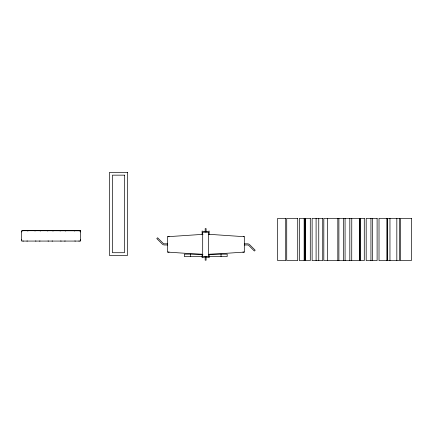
<?xml version="1.0" encoding="UTF-8"?>
<svg xmlns="http://www.w3.org/2000/svg" width="433" height="433" viewBox="0 0 433 433"><rect width="100%" height="100%" fill="white"/><g stroke="black" fill="none" stroke-linecap="round" stroke-linejoin="round"><path stroke-width="0.65" d="M21.65 231.974L21.823 231.601M80.614 239.768L80.332 240.315M22.348 231.011L22.852 230.751A1.597 1.597 0 0 1 23.398 230.675L26.895 230.675A1.824 1.824 0 0 1 27.431 230.789L27.918 231.054M34.932 231.011L35.436 230.751A1.597 1.597 0 0 1 35.982 230.675L39.479 230.675A1.824 1.824 0 0 1 40.015 230.789L40.507 231.054M47.522 231.011L48.025 230.751A1.597 1.597 0 0 1 48.572 230.675L52.068 230.675A1.824 1.824 0 0 1 52.599 230.789L53.091 231.054M60.106 231.011L60.609 230.751A1.597 1.597 0 0 1 61.156 230.675L64.652 230.675A1.824 1.824 0 0 1 65.188 230.789L65.675 231.054M74.319 231.011L74.822 230.751A1.597 1.597 0 0 1 75.369 230.675L78.866 230.675A1.824 1.824 0 0 1 79.401 230.789L79.894 231.054M202.974 254.496L167.658 252.093L167.658 236.705L202.996 234.34M208.311 254.501L244.315 252.093L244.315 236.705L208.333 234.253M167.658 236.705L169.13 236.705M243.335 236.705L244.315 236.705M167.701 243.822L164.345 243.822A1.57 1.57 0 0 1 163.181 243.335L157.601 237.76L156.784 238.572L162.364 244.152A3.172 3.172 0 0 0 164.345 244.975L167.701 244.975M244.272 243.822L247.627 243.822A3.172 3.172 0 0 1 249.608 244.645L255.189 250.22L254.371 251.037L248.791 245.462A1.57 1.57 0 0 0 247.627 244.975L244.272 244.975M167.658 252.093L169.13 252.093M242.843 252.093L244.315 252.093M201.74 254.149L184.35 254.149L184.35 256.563L202.39 256.563M209.55 254.149L227.184 254.149L227.184 256.563L208.901 256.563M22.072 230.659L80.202 230.757M80.305 231.46L80.614 231.974M21.845 240.126L21.65 239.768M396.828 218.335L396.828 260.617M389.96 218.335L389.96 260.617M386.934 218.335L386.934 260.617M372.358 218.335L372.358 260.617M370.94 218.335L370.94 260.617M360.31 218.335L360.31 260.617M359.958 218.335L359.958 260.617M359.644 218.335L359.644 260.617M351.769 218.335L351.726 260.617M349.821 218.335L349.821 260.617M345.069 218.335L345.069 260.617M343.645 218.335L343.645 260.617M338.898 218.335L338.898 260.617M337.816 218.335L337.816 260.617M327.435 218.335L327.435 260.617M318.758 218.335L318.758 260.617M316.095 218.335L316.095 260.617M305.536 218.335L305.536 260.617M305.406 218.335L305.406 260.617M305.195 218.335L305.195 260.617M304.496 218.335L304.496 260.617M304.302 218.335L304.302 260.617M304.172 218.335L304.172 260.617M221.036 254.149L221.025 256.563M209.177 234.361L209.177 231.016A8.633 8.633 0 0 1 202.108 231.016L202.108 234.361M209.177 254.436L209.177 257.781A8.633 8.633 0 0 0 202.108 257.781L202.108 254.436M206.097 231.958L206.097 228.597L205.188 228.597L205.188 231.958M206.097 256.839L206.097 260.201L205.188 260.201L205.188 256.839M190.444 254.149L190.444 256.563M79.412 240.992A1.597 1.597 0 0 1 78.866 241.067M75.369 241.067A1.824 1.824 0 0 1 74.839 240.959M65.199 240.992A1.597 1.597 0 0 1 64.652 241.067M61.156 241.067A1.824 1.824 0 0 1 60.62 240.959M52.615 240.992A1.597 1.597 0 0 1 52.068 241.067M48.572 241.067A1.824 1.824 0 0 1 48.036 240.959M27.441 240.992A1.597 1.597 0 0 1 26.895 241.067M23.398 241.067A1.824 1.824 0 0 1 22.862 240.959M40.025 240.992A1.597 1.597 0 0 1 39.479 241.067M35.982 241.067A1.824 1.824 0 0 1 35.452 240.959M127.464 172.383L109.457 172.383L109.457 255.486L127.464 255.486L127.464 172.383M124.477 175.154L112.439 175.154L112.439 252.715L124.477 252.715L124.477 175.154M285.715 218.335L277.672 218.335L277.672 260.617L285.715 260.617L285.715 218.335M297.72 218.335L286.727 218.335L286.727 260.617L297.72 260.617L297.72 218.335M310.288 218.335L299.42 218.335L299.42 260.617L310.288 260.617L310.288 218.335M322.731 218.335L312.128 218.335L312.128 260.617L322.731 260.617L322.731 218.335M364.283 218.335L323.824 218.335L323.824 260.617L364.283 260.617L364.283 218.335M377.111 218.335L366.188 218.335L366.188 260.617L377.111 260.617L377.111 218.335M387.254 218.335L379.016 218.335L379.016 260.617L387.254 260.617L387.254 218.335M399.545 218.335L387.54 218.335L387.54 260.617L399.545 260.617L399.545 218.335M411.35 218.335L400.352 218.335L400.352 260.617L411.35 260.617L411.35 218.335M80.614 230.719L21.65 230.719L21.65 241.067L80.614 241.067L80.614 230.719M208.592 232.229L202.693 232.229L202.693 256.563L208.592 256.563L208.592 232.229"/></g></svg>
